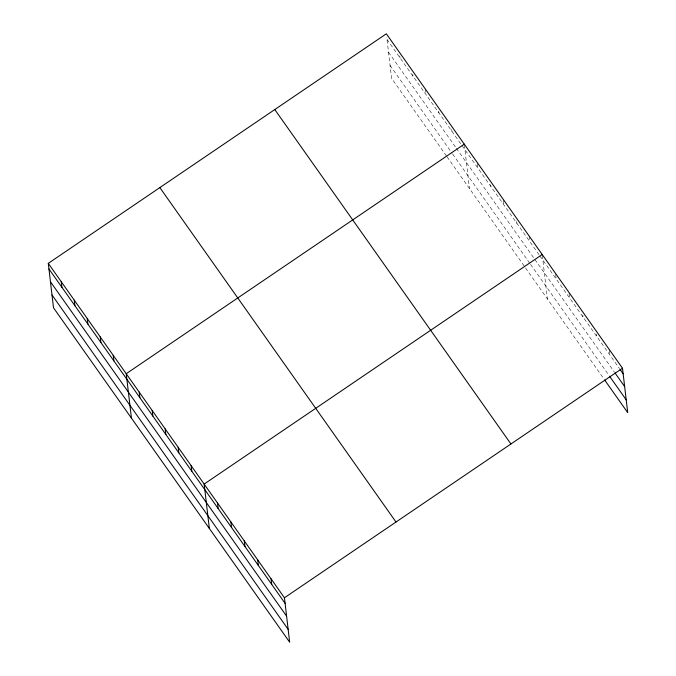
<?xml version="1.0" encoding="UTF-8"?>
<svg xmlns="http://www.w3.org/2000/svg" width="676" height="676" viewBox="0 0 676 676"><rect width="100%" height="100%" fill="white"/><g stroke="black" fill="none" stroke-linecap="round" stroke-linejoin="round"><path stroke-width="0.51" stroke-dasharray="3.38 2.54" d="M386.993 39.377L461.387 144.723M461.978 145.56L539.313 255.08M539.904 255.917L619.503 368.631M388.506 52.196L455.81 147.512M456.393 148.348L614.315 371.977M390.052 65.403L452.041 153.19M452.633 154.027L529.976 263.547M530.567 264.384L609.177 375.704M446.464 155.979L391.556 78.222L386.782 37.518M447.056 156.815L524.99 267.172M525.573 268.009L603.989 379.05M609.22 350.202L609.769 354.849M596.164 334.037L596.384 335.904M582.788 315.092L583.008 316.951M569.074 293.35L569.623 297.998M555.697 274.397L556.238 279.053M542.313 255.452L547.425 298.944M529.215 236.127L529.866 241.704M516.658 221.449L516.878 223.308M503.35 200.265L503.89 204.921M490.683 184.666L490.903 186.525M477.366 163.482L477.915 168.13M464.378 145.086L469.49 188.579M451.72 129.488L451.94 131.347M438.732 111.092L438.952 112.951M425.305 88.978L425.964 94.564M412.757 74.309L412.977 76.168M399.769 55.914L399.989 57.773"/><path stroke-width="1.01" d="M48.283 263.353L284.444 597.778L289.658 642.2L53.505 307.774L48.283 263.353L386.342 33.8L622.495 368.226L627.717 412.647L604.597 379.912M464.268 144.157L126.218 373.718L131.44 418.14M542.203 254.522L204.152 484.075L209.366 528.497M284.444 597.778L622.495 368.226M620.112 369.493L623.154 373.803M614.923 372.839L624.658 386.621M609.786 376.566L626.204 399.829M274.786 109.554L510.938 443.971M159.849 187.598L396.001 522.024M48.942 268.938L285.095 603.355M50.447 281.757L286.599 616.174M52.001 294.964L288.153 629.381M271.059 578.825L271.71 584.41M257.674 559.88L258.333 565.457M244.298 540.927L244.949 546.504M230.913 521.973L231.564 527.559M217.528 503.028L218.187 508.605M191.156 465.68L191.815 471.265M178.168 447.284L178.827 452.869M165.181 428.897L165.84 434.474M152.193 410.501L152.852 416.078M139.205 392.105L139.864 397.691M113.23 355.322L113.881 360.899M100.242 336.927L100.893 342.512M87.255 318.54L87.905 324.117M74.267 300.144L74.918 305.721M61.279 281.748L61.93 287.325"/></g></svg>
